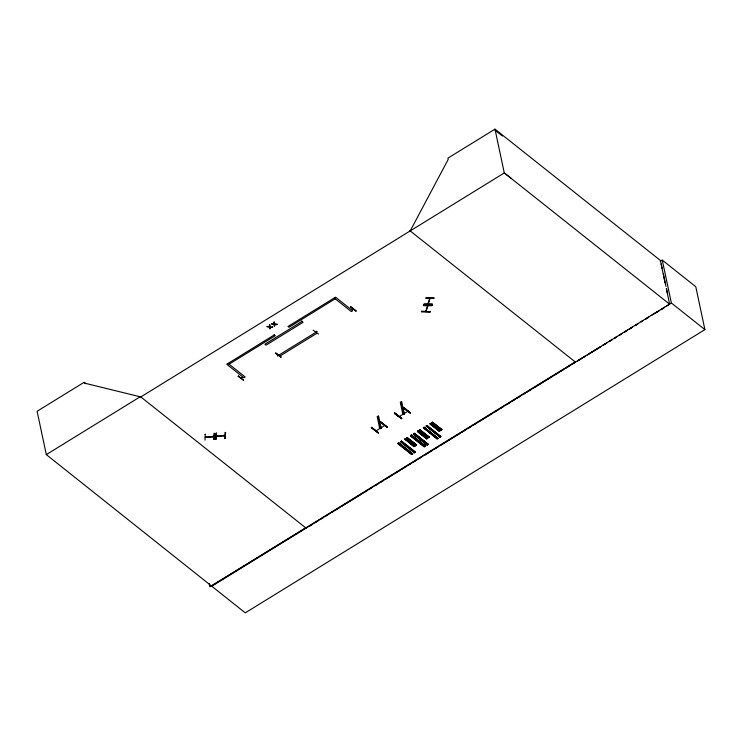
<?xml version="1.0" encoding="UTF-8"?>
<svg xmlns="http://www.w3.org/2000/svg" width="742" height="742" viewBox="0 0 742 742"><rect width="100%" height="100%" fill="white"/><g stroke="black" fill="none" stroke-linecap="round" stroke-linejoin="round"><path stroke-width="1.11" d="M205.033 440.099L205.135 434.33M205.349 437.353L206.146 437.057M206.23 436.63L206.211 437.066M213.956 436.676L213.019 436.546M213.835 436.704L205.367 437.149M213.715 439.505C216.043 425.463 212.203 439.756 214.197 439.459L214.688 433.588L214.141 433.282M215.551 439.255L216.08 433.384L215.551 439.292L216.024 439.255L216.451 433.04M217.146 436.157L216.469 436.175M224.028 435.832L224.715 435.489M225.104 438.522L225.559 432.632L225.114 438.531L224.631 438.568L225.243 432.66M426.205 311.612L426.242 310.397M429.72 298.238L427.967 304.118L428.394 303.033M277.508 355.622C278.222 354.704 277.582 356.587 277.471 355.427M278.269 355.474L277.638 355.826M353.025 309.08L352.404 309.516L353.099 309.08M352.413 309.247L353.285 309.256M430.202 311.334L430.184 312.02L421.734 311.788M421.734 311.863L421.762 311.176M432.271 304.526L423.821 304.341L432.28 304.545L423.821 304.368L432.298 303.858M238.191 376.389L243.589 380.238M313.133 330.209L318.531 334.021M434.033 297.95L425.648 298.052L434.098 298.21M423.552 305.639L432.094 305.472L423.497 305.268M427.503 305.092C428.134 307.466 427.077 306.094 426.288 311.492M425.908 311.529L427.513 305.834M428.31 304.081L429.998 298.303L429.525 298.813M215.941 439.199L216.395 433.356M398.5 443.15L412.376 454.16L411.615 454.614L397.74 443.605L398.695 442.872M401.005 441.62L414.695 452.592L401.005 441.62L401.431 441.054L415.622 452.175L415.093 452.49L401.218 441.481L415.177 452.453L414.416 452.908L400.541 441.889L401.496 441.156M414.073 446.619L404.9 439.014L407.441 437.65L416.679 445.014L414.008 446.647L404.9 439.116L405.568 438.791L414.824 446.137L405.355 438.745M416.234 445.293L406.774 437.882L416.689 445.005M410.456 435.804L410.975 435.461L424.841 446.498L424.303 446.814L410.437 435.795L424.368 446.814M411.198 435.341L411.652 435.044L425.528 446.053L424.981 446.396L411.105 435.387L425.036 446.396M427.132 445.107L413.452 433.671L427.642 444.792L427.132 445.107L427.652 444.764M413.767 433.773L427.346 444.792M414.119 433.402L428.245 444.412L427.782 444.69L414.119 433.254L428.31 444.375L414.453 433.328M417.514 431.473L426.743 438.837L417.449 431.492L420.074 429.896M417.755 431.315L418.265 430.991L427.216 438.541L418.043 430.935M428.932 437.474L419.462 430.072L428.755 437.492L429.386 437.196L419.916 429.794L429.062 437.428M438.17 438.318L424.016 427.16L437.761 438.559L437.001 439.014L423.339 427.577L437.548 438.67L423.654 427.68M405.123 439.069L414.324 446.461L414.824 446.137M440.08 436.982L426.14 425.862L427.142 425.528L441.008 436.574L440.08 436.982L426.14 426.01L440.331 436.982M412.784 453.918L398.955 442.844L397.953 443.326L411.893 454.299L398.241 443.317M430.063 423.895L439.338 431.241L430.045 423.895L432.716 422.263M430.638 423.339L439.932 430.75M441.657 429.822L432.363 422.476L431.918 422.755L441.184 430.1L441.972 429.618L432.503 422.198L431.974 422.727M426.706 438.847L429.164 437.14M426.845 438.661L427.522 438.337L418.21 431.037M439.301 431.241L441.759 429.535M437.678 438.596L438.216 438.253M439.858 437.298L440.757 436.565L426.882 425.556M410.196 230.92L448.205 159.391L447.936 158.139L494.988 129.145L660.334 260.414L665.11 282.869M353.201 309.303L352.422 309.423M423.561 305.528L431.992 305.667M405.271 438.995L414.5 446.369M407.135 437.854L416.512 445.014M419.36 430.351L428.635 437.678M419.907 429.896L429.377 437.214M423.404 427.68L437.279 438.689M430.184 423.71L439.654 431.028L430.23 423.682M432.057 422.569L441.305 429.915M432.549 422.263L441.805 429.609M412.496 453.928L398.621 442.909M415.297 452.221L401.422 441.202M441.499 429.915L432.057 422.476M437.882 438.318L424.081 427.262M440.535 436.88L426.622 425.88M238.479 376.175L243.664 380.256M241.892 377.938L241.113 378.095L241.892 377.363M316.825 331.767L316.825 331.192M85.951 383.707L84.152 382.278L37.1 411.272L46.31 454.614L245.268 612.855L704.9 329.615L695.783 286.718L662.254 260.099L660.287 261.314M46.31 454.614L140.479 396.59M266.99 326.443L269.587 326.777L269.81 328.929L270.366 328.585L270.097 326.461M269.392 325.367C270.459 323.391 268.65 326.87 269.513 326.424M271.489 323.67L274.086 324.004L273.817 322.241M273.9 322.594L274.382 321.898M270.181 327.203L272.128 327.5L272.583 326.814M274.234 325.803L274.865 325.812L274.457 322.251M274.679 324.43L276.627 324.727L277.081 324.05M229.074 364.192L275.31 335.709L274.308 334.911L226.737 364.239L243.812 377.789L245.157 376.964L228.082 363.404M335.217 298.785L288.981 327.278L287.989 326.489L335.57 297.162L352.645 310.722L351.3 311.557L334.225 297.996M301.883 321.462L264.894 344.26L266.035 345.16L303.024 322.371L301.753 320.841M315.684 332.425L278.704 355.214L279.836 356.123L316.825 333.325L315.554 331.795M371.288 427.299L378.151 432.725M380.535 421.595L380.229 422.189L380.535 421.595L387.343 427.058M403.268 407.59L410.558 413.136L403.342 407.952L403.648 407.349L410.53 413.127L403.36 407.915M371.362 427.652L378.578 432.836L371.751 427.42M394.484 413.405L401.7 418.59L394.484 413.405L394.79 412.812L401.7 418.59M379.96 426.288L379.283 426.706L379.514 427.782L380.581 428.626L381.249 428.208L379.96 426.288L380.943 427.142L380.349 427.55M402.396 412.459L403.073 412.042L404.14 412.895M379.514 427.782L380.182 427.364L381.249 428.208L378.531 415.798M404.371 413.962L403.305 413.118L402.628 413.535L403.694 414.379L404.371 413.962L401.645 401.552M378.503 432.484L378.197 433.078L371.38 427.615M380.154 421.836L387.445 427.373L380.182 421.846M401.617 418.238L401.311 418.831M405.846 439.774L408.165 438.346M418.544 431.965L420.853 430.546M431.139 424.368L433.449 422.94M409.872 442.974L412.19 441.546M422.569 435.164L424.878 433.745M435.164 427.568L437.474 426.14M410.818 443.716L413.127 442.288M423.506 435.916L425.815 434.487M436.101 428.31L438.411 426.882M411.652 444.375L413.962 442.946M424.341 436.574L426.659 435.146M436.936 428.969L439.255 427.55M412.589 445.126L414.899 443.697M425.287 437.316L427.596 435.897M437.873 429.72L440.192 428.292M413.22 445.617L415.529 444.198M425.908 437.817L428.227 436.389M438.503 430.212L440.813 428.793M211.665 585.883L575.161 361.883M211.739 586.236L671.371 302.996L704.9 329.615M309.108 526.375L312.067 524.557M315.035 522.73L317.993 520.903M320.952 519.085L322.928 517.87M325.886 516.042L328.845 514.215M331.804 512.388L333.779 511.173M335.755 509.958L339.697 507.528M341.672 506.313L361.41 494.153M363.385 492.929L367.336 490.499M369.303 489.284L372.261 487.457M375.229 485.639L378.188 483.812M380.164 482.597L383.122 480.77M386.081 478.942L393.974 474.082M395.95 472.867L399.901 470.437M401.867 469.213L405.818 466.783M407.794 465.568L410.753 463.741M413.711 461.923L416.67 460.096M418.646 458.881L421.604 457.053M424.563 455.226L432.465 450.366M434.432 449.151L438.383 446.721M440.358 445.497L454.169 436.992M456.144 435.767L460.096 433.337M462.062 432.122L465.03 430.295M467.989 428.477L470.947 426.65M472.923 425.435L476.865 423.005M478.84 421.781L492.66 413.275M494.626 412.051L498.578 409.621M500.553 408.406L503.512 406.579M506.471 404.761L509.429 402.934M512.388 401.107L514.364 399.892M517.322 398.064L520.29 396.247M523.249 394.419L525.225 393.204M527.191 391.989L531.142 389.559M533.118 388.335L552.855 376.175M554.821 374.96L558.772 372.53M560.748 371.315L563.707 369.488M565.682 368.273L569.624 365.843M571.6 364.619L574.558 362.801M606.91 342.86L602.996 345.28L605.973 343.5M611.816 339.845L608.876 341.654L611.862 339.882M614.756 338.027L616.713 336.822M618.68 335.616L622.594 333.195M624.56 331.989L627.5 330.181M629.457 328.966L632.397 327.157L629.531 329.031M635.337 325.348L638.278 323.531M641.218 321.722L643.184 320.516L641.311 321.796M645.141 319.31L649.064 316.89M651.022 315.684L658.859 310.852M660.825 309.646L664.739 307.225M666.706 306.019L669.646 304.201L666.307 288.49M305.76 527.896L209.875 586.792L209.161 583.435M614.812 338.074L616.778 336.868M619.718 335.059L621.685 333.854M624.625 332.045L627.574 330.236M635.421 325.413L637.387 324.208M645.243 319.385L648.183 317.576M655.056 313.356L658.979 310.944M660.946 309.739L663.886 307.93M350.576 306.752L355.78 311.102M275.718 353.285L281.181 357.143L275.644 352.923M238.201 376.398L238.507 375.804M316.046 331.915L316.853 331.674L316.194 332.119M241.289 378.235L241.734 377.669M350.651 307.105L356.095 310.935M426.39 426.01L440.479 436.89M419.48 430.147L428.932 437.492M417.607 431.288L427.197 438.559M413.257 434.098L427.197 445.07M411.652 435.044L410.641 435.526L424.517 446.536M427.012 438.661L417.811 431.269M427.568 444.829L413.507 433.773M275.764 353.192L280.773 357.023M216.043 433.43L216.525 433.393M225.605 432.669L225.058 432.354M205.126 434.367L205.608 434.33M216.376 436.213L224.798 435.545M213.863 436.676L205.525 437.372M224.78 435.749L216.441 436.444M428.486 303.487L428.097 303.033M421.808 311.529L430.286 311.696L421.753 311.25M277.156 324.402L274.605 323.697M271.572 324.031L274.086 324.393L274.308 326.155M272.657 327.176L270.181 326.823L269.958 325.024M267.064 326.805L269.587 327.166M511.553 178.609L504.291 172.932L140.804 396.933L84.319 383.076L84.152 382.278M412.83 453.863L412.292 454.197L398.417 443.187M425.908 311.612L425.843 310.453M427.911 305.778L427.791 305.092M426.381 311.019L425.954 310.388M495.248 130.397L502.51 136.064M669.646 304.201L504.291 172.932L494.988 129.145M409.807 230.614L575.551 362.189M403.629 407.386L410.53 413.127M401.598 418.275L394.865 413.173M410.706 435.48L424.767 446.545M380.581 421.948L387.445 427.373M140.414 396.627L306.149 528.202M350.994 306.845L356.114 310.963M662.254 260.099L671.371 302.996M661.215 264.013L662.161 268.493M663.357 274.086L665.973 286.403M666.446 288.638L667.401 293.118M427.373 305.212L427.55 305.834M407.673 411.383L399.382 416.485M403.231 412.07L403.704 414.324L403.462 413.313M403.073 412.042L403.305 413.118M400.884 401.886L403.286 413.173M400.309 402.247L402.711 413.535M384.551 425.63L376.259 430.731M380.358 427.494L380.581 428.626L379.598 427.772L377.196 416.485M377.771 416.132L380.173 427.42M274.197 334.382L274.308 334.911M223.843 435.164L223.917 435.823M217.146 435.702L217.22 436.352M212.926 436.101L213 436.75M425.222 446.09L411.318 435.109L425.259 446.081M585.345 356.151L577.508 360.983L585.364 356.16M601.029 346.486L587.312 354.945L601.066 346.514M401.264 418.479L394.401 413.053L401.264 418.479"/></g></svg>
